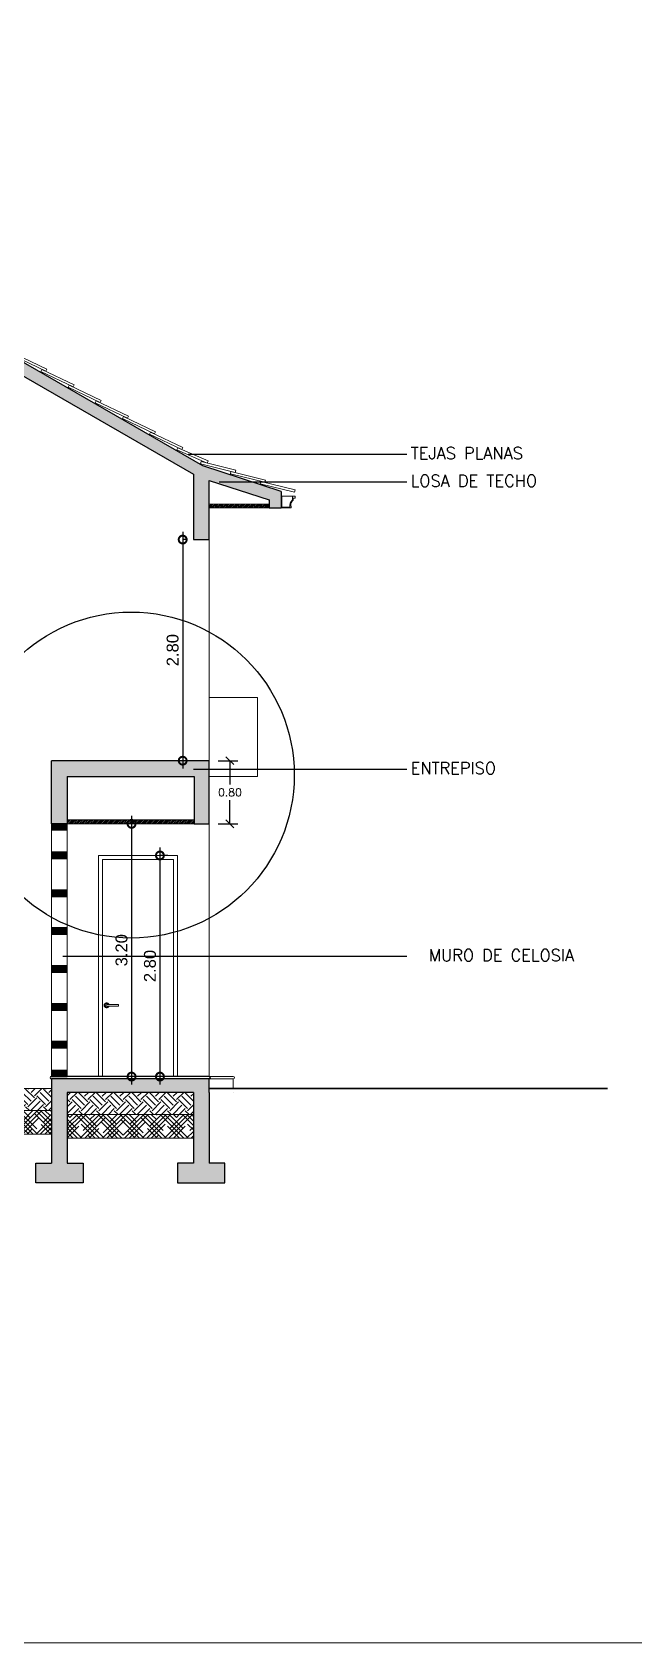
# Model space of a CAD drawing. Header units: metres. Extents: x -44 to 358, y -246 to 48.
# Drawn here: x 338.63 to 346.25, y -0.53 to 19.86 of the extents above; entities that cross this region are included whole.
import ezdxf

# ---------------------------------------------------------------- set-up
doc = ezdxf.new("R2010")
doc.units = ezdxf.units.M
doc.header["$LTSCALE"] = 0.3
doc.header["$PDMODE"] = 3
doc.linetypes.add('CONTINU', pattern=[0])
for name, color, linetype, lineweight in [('A-FLOR', 253, 'Continuous', 0), ('A-GLAZ-CURT', 7, 'Continuous', 9), ('corte', 7, 'Continuous', 30), ('SE-2', 252, 'Continuous', 9), ('SE-3', 253, 'Continuous', 5)]:
    doc.layers.add(name, color=color, linetype=linetype, lineweight=lineweight)
for name, color, linetype in [('DIMENSIONES', 7, 'Continuous'), ('DIMTEXTO', 4, 'Continuous'), ('TEXTOS', 4, 'Continuous')]:
    doc.layers.add(name, color=color, linetype=linetype)
doc.layers.add('PUERTA', color=2, linetype='Continuous', plot=False)
doc.layers.add('RELLENO SECCION', color=8, linetype='Continuous', lineweight=0, transparency=0.4)
doc.styles.add('ESC100-2mm', font='arial.ttf', dxfattribs={"height": 0.15})
doc.styles.add('SMPLEX', font='simplex.shx')
doc.dimstyles.new('DIM-50', dxfattribs={"dimscale": 0.5, "dimtxt": 0.2, "dimasz": 0.2, "dimexe": 0.2, "dimexo": 0.2, "dimgap": 0.1, "dimtad": 0, "dimtih": 1, "dimtoh": 1, "dimzin": 0, "dimdsep": 46, "dimtxsty": 'SMPLEX', "dimblk1": 'OBLIQUE', "dimblk2": 'OBLIQUE', "dimsah": 1, "dimcen": 0.2, "dimclrd": 4, "dimclre": 4, "dimclrt": 4, "dimadec": 0, "dimazin": 0, "dimtfac": 1, "dimtmove": 0, "dimatfit": 3, "dimldrblk": 'OPEN30', "dimfxl": 0.3, "dimfxlon": 1, "dimtfill": 1, "dimtolj": 1, "dimtzin": 0, "dimarcsym": 0})
doc.dimstyles.new('DIMS100', dxfattribs={"dimtxt": 0.15, "dimasz": 0.2, "dimexe": 0.1, "dimexo": 0.1, "dimgap": 0.05, "dimtad": 2, "dimzin": 4, "dimdsep": 46, "dimtxsty": 'ESC100-2mm', "dimblk": 'DOTSMALL', "dimcen": 0.1, "dimdle": 0.1, "dimclrd": 256, "dimclre": 256, "dimclrt": 1, "dimadec": 0, "dimazin": 0, "dimtfac": 1, "dimtix": 1, "dimtmove": 2, "dimatfit": 3, "dimfxl": 1, "dimtolj": 1, "dimtzin": 0, "dimlwd": -1, "dimarcsym": 0})

# ---------------------------------------------------------------- blocks, each defined once
blk = doc.blocks.new('_DotSmall')
at = {"layer": 'PUERTA', "color": 0, "linetype": 'Continuous', "const_width": 0.5}
blk.add_lwpolyline([(-0.0625, 0, 1), (0.0625, 0, 1)], format="xyb", close=True, dxfattribs=at)
blk = doc.blocks.new('*D1135')
at = {"layer": 'DEFPOINTS', "color": 0, "transparency": 16777216}
for p in [(340.473, 9.438), (340.25, 6.638), (340.473, 6.638)]:
    blk.add_point(p, dxfattribs=at)
at = {"layer": 'DIMENSIONES', "transparency": 16777216}
blk.add_line((340.25, 9.538), (340.25, 6.538), dxfattribs=at)
at = {"layer": 'DIMENSIONES', "lineweight": -2, "transparency": 16777216}
for p, q in [((340.35, 9.438), (340.25, 9.438)), ((340.35, 6.638), (340.25, 6.638))]:
    blk.add_line(p, q, dxfattribs=at)
at = {"layer": 'DIMENSIONES', "transparency": 16777216, "xscale": 0.2, "yscale": 0.2, "zscale": 0.2}
for p, rotation in [((340.25, 9.438), 90), ((340.25, 6.638), 270)]:
    blk.add_blockref('_DotSmall', p, dxfattribs=dict(at, rotation=rotation))
at = {"layer": 'DIMENSIONES', "color": 5, "transparency": 16777216, "insert": (340.124, 8.038), "char_height": 0.15, "attachment_point": 5, "rotation": 90, "style": 'ESC100-2mm'}
blk.add_mtext('\\A1;2.80', dxfattribs=at)
blk = doc.blocks.new('*D1084')
at = {"layer": 'DEFPOINTS', "color": 0, "transparency": 16777216}
for p in [(340.152, 9.838), (339.891, 6.638), (340.152, 6.638)]:
    blk.add_point(p, dxfattribs=at)
at = {"layer": 'DIMENSIONES', "transparency": 16777216}
blk.add_line((339.891, 9.938), (339.891, 6.538), dxfattribs=at)
at = {"layer": 'DIMENSIONES', "lineweight": -2, "transparency": 16777216}
for p, q in [((339.991, 9.838), (339.891, 9.838)), ((339.991, 6.638), (339.891, 6.638))]:
    blk.add_line(p, q, dxfattribs=at)
at = {"layer": 'DIMENSIONES', "transparency": 16777216, "xscale": 0.2, "yscale": 0.2, "zscale": 0.2}
for p, rotation in [((339.891, 9.838), 90), ((339.891, 6.638), 270)]:
    blk.add_blockref('_DotSmall', p, dxfattribs=dict(at, rotation=rotation))
at = {"layer": 'DIMENSIONES', "color": 5, "transparency": 16777216, "insert": (339.764, 8.238), "char_height": 0.15, "attachment_point": 5, "rotation": 90, "style": 'ESC100-2mm'}
blk.add_mtext('\\A1;3.20', dxfattribs=at)
blk = doc.blocks.new('*D1105')
at = {"layer": 'DEFPOINTS', "color": 0, "transparency": 16777216}
for p in [(337.818, 15.89), (337.96, 6.638), (340.163, 6.638)]:
    blk.add_point(p, dxfattribs=at)
at = {"layer": 'DIMENSIONES', "transparency": 16777216}
blk.add_line((337.96, 15.99), (337.96, 6.538), dxfattribs=at)
at = {"layer": 'DIMENSIONES', "lineweight": -2, "transparency": 16777216}
for p, q in [((337.918, 15.89), (337.96, 15.89)), ((338.06, 6.638), (337.96, 6.638))]:
    blk.add_line(p, q, dxfattribs=at)
at = {"layer": 'DIMENSIONES', "transparency": 16777216, "xscale": 0.2, "yscale": 0.2, "zscale": 0.2}
for p, rotation in [((337.96, 15.89), 90), ((337.96, 6.638), 270)]:
    blk.add_blockref('_DotSmall', p, dxfattribs=dict(at, rotation=rotation))
at = {"layer": 'DIMENSIONES', "color": 5, "transparency": 16777216, "insert": (338.087, 11.264), "char_height": 0.15, "attachment_point": 5, "rotation": 90, "style": 'ESC100-2mm'}
blk.add_mtext('\\A1;9.25', dxfattribs=at)
blk = doc.blocks.new('*D1139')
at = {"layer": 'DEFPOINTS', "color": 0, "transparency": 16777216}
for p in [(340.673, 13.438), (340.538, 10.638), (340.683, 10.638)]:
    blk.add_point(p, dxfattribs=at)
at = {"layer": 'DIMENSIONES', "transparency": 16777216}
blk.add_line((340.538, 13.538), (340.538, 10.538), dxfattribs=at)
at = {"layer": 'DIMENSIONES', "lineweight": -2, "transparency": 16777216}
for p, q in [((340.573, 13.438), (340.538, 13.438)), ((340.583, 10.638), (340.538, 10.638))]:
    blk.add_line(p, q, dxfattribs=at)
at = {"layer": 'DIMENSIONES', "transparency": 16777216, "xscale": 0.2, "yscale": 0.2, "zscale": 0.2}
for p, rotation in [((340.538, 13.438), 90), ((340.538, 10.638), 270)]:
    blk.add_blockref('_DotSmall', p, dxfattribs=dict(at, rotation=rotation))
at = {"layer": 'DIMENSIONES', "color": 5, "transparency": 16777216, "insert": (340.411, 12.038), "char_height": 0.15, "attachment_point": 5, "rotation": 90, "style": 'ESC100-2mm'}
blk.add_mtext('\\A1;2.80', dxfattribs=at)
blk = doc.blocks.new('_OBLIQUE')
at = {"color": 0, "linetype": 'ByBlock'}
blk.add_line((-0.5, -0.5), (0.5, 0.5), dxfattribs=at)
blk = doc.blocks.new('*D1889')
at = {"layer": 'DEFPOINTS', "color": 0, "ltscale": 0.2, "transparency": 16777216}
for p in [(340.873, 10.638), (341.136, 10.638), (340.873, 9.838)]:
    blk.add_point(p, dxfattribs=at)
at = {"layer": 'DIMENSIONES', "color": 4, "lineweight": -2, "ltscale": 0.2, "transparency": 16777216}
for p, q in [((340.986, 10.638), (341.236, 10.638)), ((341.136, 10.638), (341.136, 10.338)), ((341.136, 9.838), (341.136, 10.138)), ((340.986, 9.838), (341.236, 9.838))]:
    blk.add_line(p, q, dxfattribs=at)
at = {"layer": 'DIMENSIONES', "color": 4, "lineweight": -2, "ltscale": 0.2, "transparency": 16777216, "xscale": 0.1, "yscale": 0.1, "zscale": 0.1}
for p, rotation in [((341.136, 10.638), 90), ((341.136, 9.838), 270)]:
    blk.add_blockref('_OBLIQUE', p, dxfattribs=dict(at, rotation=rotation))
at = {"layer": 'DIMENSIONES', "color": 4, "ltscale": 0.2, "transparency": 16777216, "insert": (341.136, 10.238), "char_height": 0.1, "attachment_point": 5, "style": 'SMPLEX', "bg_fill": 3, "box_fill_scale": 1.1, "bg_fill_color": 256, "bg_fill_true_color": 13158600, "bg_fill_transparency": 0}
blk.add_mtext('\\A1;0.80', dxfattribs=at)
blk = doc.blocks.new('_Open30')
at = {"color": 0, "lineweight": -2}
for p, q in [((-1, 0.27), (0, 0)), ((0, 0), (-1, -0.27)), ((0, 0), (-1, 0))]:
    blk.add_line(p, q, dxfattribs=at)

msp = doc.modelspace()

# ---------------------------------------------------------------- hatches: boundary and pattern name
at = {"layer": 'RELLENO SECCION', "linetype": 'CONTINU', "transparency": 33554495}
h = msp.add_hatch(color=256, dxfattribs=at)
h.dxf.hatch_style = 1
h.paths.add_polyline_path([(337.860428, 15.8903474), (340.672928, 14.2665498), (340.672928, 13.4383447), (340.872928, 13.4383447), (340.872928, 14.1868944), (341.6338503, 13.9396558), (341.6338503, 13.8383447), (341.7838503, 13.8383447), (341.7838503, 14.0486372), (340.7923951, 14.3707805), (337.860428, 16.0635525), (337.4919401, 15.850806), (334.8822228, 14.344085), (333.972928, 14.0486372), (333.972928, 13.8383446), (333.8458695, 13.8383447), (332.8783891, 13.8383447), (332.8783891, 14.0318571), (332.6783891, 14.0318571), (332.6783891, 13.8383447), (332.6033891, 13.8383447), (332.6033891, 13.6383447), (332.6783891, 13.6383447), (332.6783891, 13.4383447), (332.8783891, 13.4383447), (332.8783891, 13.6383447), (334.897928, 13.6383447), (334.897928, 13.4383447), (335.097928, 13.4383447), (335.097928, 13.8383447), (335.097928, 14.2954173), (337.4785426, 15.6698658)])
h.paths.add_polyline_path([(334.897928, 14.1914685), (334.897928, 13.8383447), (334.122928, 13.8383446), (334.122928, 13.9396558)], flags=16)
h = msp.add_hatch(color=256, dxfattribs=at)
h.dxf.hatch_style = 1
h.paths.add_polyline_path([(338.8769937, 10.6383447), (338.8769937, 9.8383447), (339.0769937, 9.8383447), (339.0769937, 10.4383447), (340.682928, 10.4383447), (340.682928, 9.8383447), (340.872928, 9.8383447), (340.872928, 9.8883447), (340.872928, 10.6383447)])
h.paths.add_polyline_path([(338.8769937, 6.6083447), (338.8769937, 6.4383447), (340.872928, 6.4383447), (340.872928, 6.6083447)])
h.paths.add_polyline_path([(332.6783891, 6.6083447), (332.6783891, 6.4383447), (335.4792022, 6.4383447), (335.4792022, 6.6383447), (335.0898373, 6.6383447), (335.0898373, 6.6083447)])
h.paths.add_polyline_path([(332.5983891, 10.6083447), (332.5983891, 10.4383447), (332.6783891, 10.4383447), (332.6783891, 9.8383447), (332.8783891, 9.8383447), (332.8783891, 9.8883447), (332.8783891, 10.4383447), (334.872928, 10.4383447), (334.872928, 9.8883447), (334.872928, 9.8383447), (335.072928, 9.8383447), (335.072928, 10.6083447), (334.872928, 10.6083447)])
at = {"layer": 'RELLENO SECCION', "linetype": 'CONTINU', "transparency": 33554534}
h = msp.add_hatch(color=256, dxfattribs=at)
h.dxf.hatch_style = 1
h.paths.add_polyline_path([(339.0769937, 9.8383447), (339.0769937, 9.7583447), (338.8769937, 9.7583447), (338.8769937, 9.8383447)])
h = msp.add_hatch(color=256, dxfattribs=at)
h.dxf.hatch_style = 1
h.paths.add_polyline_path([(339.0769937, 6.6383447), (339.0769937, 6.7183447), (338.8769937, 6.7183447), (338.8769937, 6.6383447)])
at = {"layer": 'RELLENO SECCION', "linetype": 'CONTINU', "transparency": 33554495}
h = msp.add_hatch(color=256, dxfattribs=at)
h.dxf.hatch_style = 1
h.paths.add_polyline_path([(339.0769937, 6.4383447), (338.8769937, 6.4383447), (338.8769937, 5.5433447), (338.6770297, 5.5433447), (338.6770297, 5.2933447), (339.2770297, 5.2933447), (339.2770297, 5.5433447), (339.0769937, 5.5433447)])
h = msp.add_hatch(color=256, dxfattribs=at)
h.dxf.hatch_style = 1
h.paths.add_polyline_path([(340.672928, 6.4383447), (340.872928, 6.4383447), (340.872928, 5.5433447), (341.072892, 5.5433447), (341.072892, 5.2933447), (340.472892, 5.2933447), (340.472892, 5.5433447), (340.672928, 5.5433447)])
at = {"layer": 'SE-2'}
h = msp.add_hatch(dxfattribs=at)
h.set_pattern_fill('ACET-2D-LINE', color=256, scale=0.005, angle=45)
h.set_pattern_definition([(45, (-171.537217, -242.610658), (-0.01122532015, 0.01122532015), [])])
h.paths.add_polyline_path([(340.872928, 13.8883445), (340.872928, 13.8383445), (341.6338503, 13.8383447), (341.6338503, 13.8883447)])
h = msp.add_hatch(dxfattribs=at)
h.set_pattern_fill('ACET-2D-LINE', color=256, scale=0.005, angle=45)
h.set_pattern_definition([(45, (-173.721756, -246.610657), (-0.01122532015, 0.01122532015), [])])
h.paths.add_polyline_path([(339.0761749, 9.8883447), (339.0761749, 9.8383447), (340.682928, 9.8383447), (340.682928, 9.8883447)])
at = {"layer": 'SE-2', "linetype": 'CONTINU', "transparency": 33554534}
h = msp.add_hatch(color=256, dxfattribs=at)
h.dxf.hatch_style = 1
h.paths.add_polyline_path([(339.0769937, 9.4002445), (339.0769937, 9.4802445), (338.8769937, 9.4802445), (338.8769937, 9.4002445)])
h = msp.add_hatch(color=256, dxfattribs=at)
h.dxf.hatch_style = 1
h.paths.add_polyline_path([(339.0769937, 8.9202445), (339.0769937, 9.0002445), (338.8769937, 9.0002445), (338.8769937, 8.9202445)])
h = msp.add_hatch(color=256, dxfattribs=at)
h.dxf.hatch_style = 1
h.paths.add_polyline_path([(339.0769937, 8.4402445), (339.0769937, 8.5202445), (338.8769937, 8.5202445), (338.8769937, 8.4402445)])
h = msp.add_hatch(color=256, dxfattribs=at)
h.dxf.hatch_style = 1
h.paths.add_polyline_path([(339.0769937, 7.9602445), (339.0769937, 8.0402445), (338.8769937, 8.0402445), (338.8769937, 7.9602445)])
h = msp.add_hatch(color=256, dxfattribs=at)
h.dxf.hatch_style = 1
h.paths.add_polyline_path([(339.0769937, 7.4802445), (339.0769937, 7.5602445), (338.8769937, 7.5602445), (338.8769937, 7.4802445)])
h = msp.add_hatch(color=256, dxfattribs=at)
h.dxf.hatch_style = 1
h.paths.add_polyline_path([(339.0769937, 7.0002445), (339.0769937, 7.0802445), (338.8769937, 7.0802445), (338.8769937, 7.0002445)])
at = {"layer": 'SE-2'}
h = msp.add_hatch(dxfattribs=at)
h.set_pattern_fill('EARTH', color=256, scale=0.025, angle=45)
h.set_pattern_definition([(45, (-641.53277, -44.56693), (1e-17, 0.224506403), [0.15875, -0.15875]), (45, (-641.57487, -44.52483), (1e-17, 0.224506403), [0.15875, -0.15875]), (45, (-641.61696, -44.48274), (1e-17, 0.224506403), [0.15875, -0.15875]), (135, (-641.61696, -44.45467), (-0.224506403, 1e-17), [0.15875, -0.15875]), (135, (-641.57487, -44.41258), (-0.224506403, 1e-17), [0.15875, -0.15875]), (135, (-641.53277, -44.37048), (-0.224506403, 1e-17), [0.15875, -0.15875])])
h.paths.add_polyline_path([(337.1544475, 6.4883447), (338.8770656, 6.4883447), (338.8770656, 6.2086461), (337.4484719, 6.2086461)])
h = msp.add_hatch(dxfattribs=at)
h.set_pattern_fill('EARTH', color=256, scale=0.025, angle=45)
h.set_pattern_definition([(45, (-641.53277, -44.61693), (1e-17, 0.224506403), [0.15875, -0.15875]), (45, (-641.57487, -44.57483), (1e-17, 0.224506403), [0.15875, -0.15875]), (45, (-641.61696, -44.53274), (1e-17, 0.224506403), [0.15875, -0.15875]), (135, (-641.61696, -44.50467), (-0.224506403, 1e-17), [0.15875, -0.15875]), (135, (-641.57487, -44.46258), (-0.224506403, 1e-17), [0.15875, -0.15875]), (135, (-641.53277, -44.42048), (-0.224506403, 1e-17), [0.15875, -0.15875])])
h.paths.add_polyline_path([(340.672928, 6.4383447), (339.0769937, 6.4383447), (339.0769937, 6.1586461), (340.672928, 6.1586461)])
h = msp.add_hatch(dxfattribs=at)
h.set_pattern_fill('HOUND', color=256, scale=0.025, angle=45)
h.set_pattern_definition([(45, (-641.53277, -44.566927), (0.0841899011, 0.1403165019), [0.635, -0.3175]), (135, (-641.53277, -44.566927), (0.0841899011, -0.1403165019), [0.635, -0.3175])])
h.paths.add_polyline_path([(337.4484719, 6.2086461), (338.8770656, 6.2086461), (338.8770656, 5.9086461), (337.7424964, 5.9086461)])
h = msp.add_hatch(dxfattribs=at)
h.set_pattern_fill('HOUND', color=256, scale=0.025, angle=45)
h.set_pattern_definition([(45, (-641.53277, -44.616927), (0.0841899011, 0.1403165019), [0.635, -0.3175]), (135, (-641.53277, -44.616927), (0.0841899011, -0.1403165019), [0.635, -0.3175])])
h.paths.add_polyline_path([(340.672928, 6.1586461), (339.0769937, 6.1586461), (339.0769937, 5.8586461), (340.672928, 5.8586461)])

# ---------------------------------------------------------------- linework, layer by layer
at = {"layer": 'A-FLOR', "lineweight": 35}
msp.add_line((345.9133609, 6.4883447), (340.872928, 6.4883447), dxfattribs=at)
at = {"layer": 'A-GLAZ-CURT'}
msp.add_line((339.0769937, 6.7183447), (339.0729672, 6.7183447), dxfattribs=at)
at = {"layer": 'corte'}
for p, q in [((340.7923951, 14.3707805), (337.860428, 16.0635525)), ((337.860428, 15.8903474), (340.672928, 14.2665498)), ((341.7838503, 14.0486372), (340.7923951, 14.3707805)), ((340.672928, 14.2665498), (340.672928, 13.4383447)), ((340.872928, 14.1868944), (341.6338503, 13.9396558)), ((340.872928, 13.4383447), (340.872928, 14.1868944)), ((341.6338503, 13.9396558), (341.6338503, 13.8383447)), ((341.7838503, 14.0486372), (341.7838503, 13.8383447)), ((341.6338503, 13.8383447), (341.7838503, 13.8383447)), ((340.672928, 13.4383447), (340.872928, 13.4383447)), ((340.872928, 10.6383447), (338.8769937, 10.6383447)), ((338.8769937, 9.8383447), (338.8769937, 10.6383447)), ((340.872928, 9.8383447), (340.872928, 10.6383447)), ((339.0769937, 10.4383447), (340.682928, 10.4383447)), ((339.0769937, 10.4383447), (339.0769937, 9.8383447)), ((340.682928, 10.4383447), (340.682928, 9.8383447)), ((339.0769937, 9.8383447), (338.8769937, 9.8383447)), ((339.0769937, 9.8383447), (338.8769937, 9.8383447)), ((340.682928, 9.8383447), (340.872928, 9.8383447)), ((340.872928, 9.8383447), (340.872928, 9.8883447)), ((340.872928, 6.6383447), (338.8769937, 6.6383447)), ((339.0769937, 6.6383447), (338.8769937, 6.6383447)), ((338.8769937, 6.6383447), (339.0769937, 6.6383447)), ((338.8769937, 6.6083447), (338.8769937, 6.4383447)), ((340.872928, 6.6083447), (338.8769937, 6.6083447)), ((340.872928, 6.4383447), (340.872928, 6.6083447)), ((338.8769937, 6.4383447), (338.8769937, 5.5433447)), ((340.672928, 6.4383447), (339.0769937, 6.4383447)), ((339.0769937, 6.4383447), (339.0769937, 5.5433447)), ((340.672928, 6.4383447), (340.672928, 5.5433447)), ((340.872928, 6.4383447), (340.872928, 5.5433447)), ((338.6770297, 5.5433447), (338.8769937, 5.5433447)), ((338.6770297, 5.2933447), (338.6770297, 5.5433447)), ((339.0769937, 5.5433447), (339.2770297, 5.5433447)), ((339.2770297, 5.5433447), (339.2770297, 5.2933447)), ((340.672928, 5.5433447), (340.472892, 5.5433447)), ((340.472892, 5.5433447), (340.472892, 5.2933447)), ((341.072892, 5.5433447), (340.872928, 5.5433447)), ((341.072892, 5.2933447), (341.072892, 5.5433447)), ((339.2770297, 5.2933447), (338.6770297, 5.2933447)), ((340.472892, 5.2933447), (341.072892, 5.2933447))]:
    msp.add_line(p, q, dxfattribs=at)
at = {"layer": 'corte', "lineweight": 35}
msp.add_line((341.1776671, 6.4383447), (341.1770087, 6.4383447), dxfattribs=at)
at = {"layer": 'corte'}
for centre, start, end in [((338.8769937, 6.6233447), 90, 270), ((340.872928, 6.6233447), 270, 90)]:
    msp.add_arc(centre, 0.015, start, end, dxfattribs=at)
at = {"layer": 'DEFPOINTS', "lineweight": 13}
msp.add_lwpolyline([(301.8600739, 40.2572653), (358.1581595, 40.2572653), (358.1581595, -0.5317386), (301.8600739, -0.5317386)], close=True, dxfattribs=at)
at = {"layer": 'SE-2'}
for p, q in [((341.6338503, 13.8890003), (340.872928, 13.8884132)), ((341.9259087, 13.9883447), (341.7838503, 13.9883447)), ((341.7938505, 13.8483446), (341.7938505, 13.9883447)), ((341.9609087, 13.9883447), (341.9259087, 13.9883447)), ((341.9259087, 13.9883447), (341.9259087, 13.9426208)), ((341.9359087, 13.9633301), (341.9609087, 13.9633301)), ((341.9359088, 13.9383579), (341.9359088, 13.9633301)), ((341.9609087, 13.9633301), (341.9609087, 13.9883447)), ((341.9067354, 13.8383447), (340.872928, 13.8383445)), ((341.7838505, 13.8383446), (341.9109087, 13.8383447)), ((341.8938505, 13.8483446), (341.7938505, 13.8483446)), ((341.9109087, 13.8633574), (341.902888, 13.8633578)), ((341.9109087, 13.8383447), (341.9109087, 13.8633574)), ((340.872928, 13.4383447), (340.872928, 10.6383447)), ((338.8769937, 9.4802445), (338.8769937, 9.8383447)), ((338.8769937, 9.7583447), (338.8769937, 9.8383447)), ((340.682928, 9.8883447), (339.0761749, 9.8884001)), ((340.682928, 9.8383447), (339.0761749, 9.8383447)), ((339.0769937, 9.8383447), (339.0769937, 9.4802445)), ((339.0769937, 9.8383447), (339.0769937, 9.7583447)), ((340.872928, 9.8383447), (340.872928, 6.6383447)), ((339.0769937, 9.7583447), (338.8769937, 9.7583447)), ((338.8769937, 9.0002445), (338.8769937, 9.4002445)), ((339.0729672, 9.4002445), (339.0769937, 9.4002445)), ((339.0769937, 9.4002445), (339.0769937, 9.0002445)), ((338.8769937, 7.1092902), (338.8769937, 8.9202445)), ((339.0729672, 8.9202445), (339.0769937, 8.9202445)), ((339.0769937, 8.9202445), (339.0769937, 8.5202445)), ((339.0729672, 8.4402445), (339.0769937, 8.4402445)), ((339.0810203, 8.5202445), (339.0769937, 8.5202445)), ((339.0769937, 8.4402445), (339.0769937, 8.0402445)), ((339.0729672, 7.9602445), (339.0769937, 7.9602445)), ((339.0769937, 7.9602445), (339.0769937, 7.5602445)), ((339.0729672, 7.4802445), (339.0769937, 7.4802445)), ((339.0769937, 7.4802445), (339.0769937, 7.0802445)), ((338.8769937, 6.7183447), (338.8769937, 7.1092902)), ((339.0769937, 7.1092902), (339.0769937, 6.7183447)), ((339.0769937, 6.7183447), (338.8769937, 6.7183447)), ((338.8769937, 6.7183447), (338.8769937, 6.6383447)), ((339.0769937, 6.6383447), (339.0769937, 6.7183447)), ((338.8769937, 6.4883447), (335.4792022, 6.4883447)), ((337.4484719, 6.2086461, 0.0000008), (338.8770656, 6.2086461, 0.0000008)), ((340.672928, 6.1586461), (339.0769937, 6.1586461, 0.0000008)), ((337.7424964, 5.9086461, 0.0000008), (338.8770656, 5.9086461, 0.0000008)), ((340.672928, 5.8586461, 0.0000008), (339.0769937, 5.8586461, 0.0000008))]:
    msp.add_line(p, q, dxfattribs=at)
at = {"layer": 'SE-2', "lineweight": 25}
for p, q in [((339.0769937, 9.4802445), (338.8769937, 9.4802445)), ((338.8769937, 9.4802445), (338.8769937, 9.4002445)), ((338.8769937, 9.4002445), (339.0769937, 9.4002445)), ((339.0769937, 9.4002445), (339.0769937, 9.4802445)), ((339.0769937, 9.0002445), (338.8769937, 9.0002445)), ((338.8769937, 9.0002445), (338.8769937, 8.9202445)), ((339.0769937, 8.9202445), (339.0769937, 9.0002445)), ((338.8769937, 8.9202445), (339.0769937, 8.9202445)), ((339.0769937, 8.5202445), (338.8769937, 8.5202445)), ((338.8769937, 8.4402445), (339.0769937, 8.4402445)), ((339.0769937, 8.4402445), (339.0769937, 8.5202445)), ((339.0769937, 8.0402445), (338.8769937, 8.0402445)), ((338.8769937, 7.9602445), (339.0769937, 7.9602445)), ((339.0769937, 7.9602445), (339.0769937, 8.0402445)), ((339.0769937, 7.5602445), (338.8769937, 7.5602445)), ((339.0769937, 7.4802445), (339.0769937, 7.5602445)), ((338.8769937, 7.4802445), (339.0769937, 7.4802445)), ((339.0769937, 7.0802445), (338.8769937, 7.0802445)), ((338.8769937, 7.0002445), (339.0769937, 7.0002445)), ((339.0769937, 7.0002445), (339.0769937, 7.0802445))]:
    msp.add_line(p, q, dxfattribs=at)
at = {"layer": 'SE-2'}
for points in [[(338.4133375, 15.7914349), (338.8193287, 15.5976549), (338.8064062, 15.5705807), (338.400415, 15.7643608)], [(338.7570999, 15.5929809), (339.1630911, 15.3992009), (339.1501686, 15.3721268), (338.7441774, 15.5659068)], [(339.1008623, 15.394527), (339.5068535, 15.2007469), (339.4939309, 15.1736728), (339.0879398, 15.3674528)], [(339.4446247, 15.196073), (339.8506159, 15.0022929), (339.8376933, 14.9752188), (339.4317021, 15.1689989)], [(339.7883871, 14.997619), (340.1943783, 14.803839), (340.1814557, 14.7767648), (339.7754645, 14.9705449)], [(340.1321495, 14.7991651), (340.5381407, 14.605385), (340.5252181, 14.5783109), (340.1192269, 14.7720909)], [(340.4759119, 14.6007111), (340.8616034, 14.4345545), (340.8486809, 14.4074804), (340.4629893, 14.573637)], [(340.7721051, 14.4265012), (341.2086415, 14.3178019), (341.2013928, 14.2886908), (340.7648564, 14.3973901)], [(341.1486035, 14.3007811), (341.5851399, 14.1920819), (341.5778911, 14.1629708), (341.1413547, 14.2716701)], [(341.5251019, 14.1750611), (341.9616383, 14.0663618), (341.9543895, 14.0372507), (341.5178531, 14.14595)]]:
    msp.add_lwpolyline(points, close=True, dxfattribs=at)
for centre, radius, start, end in [((342.0053192, 13.8630289), 0.1124317, 134.93463278, 187.50461178), ((342.0053193, 13.8630289), 0.1024318, 132.65846005, 179.81601146)]:
    msp.add_arc(centre, radius, start, end, dxfattribs=at)
at = {"layer": 'SE-3'}
for p, q in [((341.4838503, 11.4383447), (340.872928, 11.4383447)), ((341.4838503, 10.4383447), (341.4838503, 11.4383447)), ((340.872928, 10.4383447), (341.4838503, 10.4383447)), ((339.472928, 9.4383447), (340.472928, 9.4383447)), ((339.472928, 9.4383447), (339.472928, 6.6383447)), ((340.472928, 9.4383447), (340.472928, 6.6383447)), ((340.872928, 6.6383447), (341.1770087, 6.6383447)), ((340.872928, 6.6083447), (341.1770087, 6.6083447)), ((341.1770087, 6.6083447), (341.1770087, 6.4883447))]:
    msp.add_line(p, q, dxfattribs=at)
msp.add_lwpolyline([(340.422928, 6.6383447), (340.422928, 9.3883447), (339.522928, 9.3883447), (339.522928, 6.6383447)], dxfattribs=at)
at = {"layer": 'SE-3', "elevation": 0}
msp.add_lwpolyline([(339.5759808, 7.5300625), (339.7259808, 7.5300625), (339.7259808, 7.5500625), (339.5759808, 7.5500625)], dxfattribs=at)
at = {"layer": 'SE-3'}
for centre, radius, start, end in [((339.5759808, 7.5400625, 0), 0.032, 18.20995686, 341.79004314), ((339.5759808, 7.5400625, 0), 0.024, 24.62431835, 335.37568165), ((339.5759808, 7.5400625, 0), 0.01, 90, 270), ((341.1770087, 6.6233447), 0.015, 270, 90)]:
    msp.add_arc(centre, radius, start, end, dxfattribs=at)
at = {"layer": 'TEXTOS'}
for p, q in [((340.6075828, 14.5207444, 0), (343.3764621, 14.5207444, 0.0000005)), ((340.9975764, 14.1699481, 0), (343.3764621, 14.1699481, 0.0000005)), ((340.6744295, 10.531384, 0.0000001), (343.3764621, 10.531384, 0.0000005)), ((339.019604, 8.1622522, 0.0000002), (343.3764621, 8.1622522, 0.0000005))]:
    msp.add_line(p, q, dxfattribs=at)

# ---------------------------------------------------------------- texts
at = {"layer": 'TEXTOS', "char_height": 0.15, "width": 4.239917131}
for s, insert, attachment_point in [('{\\Fromans|c0;TEJAS PLANAS }', (343.4237484, 14.458037, 0.0000005), 7), ('{\\Fromans|c0;LOSA DE TECHO }', (343.4237484, 14.1072407, 0.0000005), 7), ('{\\Fromans|c0;ENTREPISO}', (343.4237484, 10.4686766, 0.0000005), 7), ('{\\Fromans|c0;MURO DE CELOSIA}', (345.4922793, 8.0995448, 0.0000005), 9)]:
    msp.add_mtext(s, dxfattribs=dict(at, insert=insert, attachment_point=attachment_point))

# ---------------------------------------------------------------- dimensions: what is measured, and where the dimension line sits
at = {"layer": 'DIMENSIONES'}
for base, p1, p2, picture, middle in [((337.9601409, 6.6383447), (337.818162, 15.8903474), (340.163465, 6.6383447), '*D1105', (338.0867268, 11.2643461)), ((340.5378265, 10.6383447), (340.672928, 13.4383447), (340.682928, 10.6383447), '*D1139', (340.4112406, 12.0383447)), ((339.8910367, 6.6383447), (340.1521831, 9.8383447), (340.1521831, 6.6383447), '*D1084', (339.7643996, 8.2383447)), ((340.2501595, 6.6383447), (340.472928, 9.4383447), (340.472928, 6.6383447), '*D1135', (340.1235735, 8.0383447))]:
    dim = msp.add_linear_dim(base=base, p1=p1, p2=p2, angle=90, dimstyle='DIMS100', override={"dimexe": 0, "dimclrt": 5, "dimfxl": 0.1, "dimfxlon": 1}, dxfattribs=at)
    dim.commit()
    dim.dimension.update_dxf_attribs({"geometry": picture, "text_midpoint": middle})

# ---------------------------------------------------------------- next in the draw order: dimensions: what is measured, and where the dimension line sits
at = {"layer": 'DIMENSIONES', "ltscale": 0.2}
dim = msp.add_linear_dim(base=(341.135919, 10.6383447), p1=(340.872928, 9.8383447), p2=(340.872928, 10.6383447), angle=90, dimstyle='DIM-50', dxfattribs=at)
dim.commit()
dim.dimension.update_dxf_attribs({"geometry": '*D1889', "text_midpoint": (341.135919, 10.2383447)})

# ---------------------------------------------------------------- next in the draw order: linework, layer by layer
at = {"layer": 'DIMTEXTO', "color": 2, "ltscale": 0.2}
msp.add_circle((339.886093, 10.4555526), 2.0642747, dxfattribs=at)

doc.saveas('drawing.dxf')
